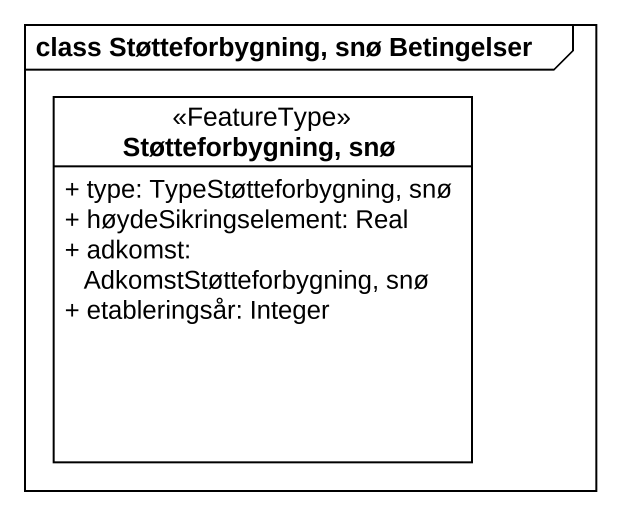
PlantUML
@startuml
mainframe class Støtteforbygning, snø Betingelser
hide circle
hide empty members
skinparam classAttributeIconSize 0
class "Støtteforbygning, snø" as Støtteforbygning_snø <<FeatureType>> {
  + type: TypeStøtteforbygning, snø
  + høydeSikringselement: Real
  + adkomst: AdkomstStøtteforbygning, snø
  + etableringsår: Integer
}
@enduml
